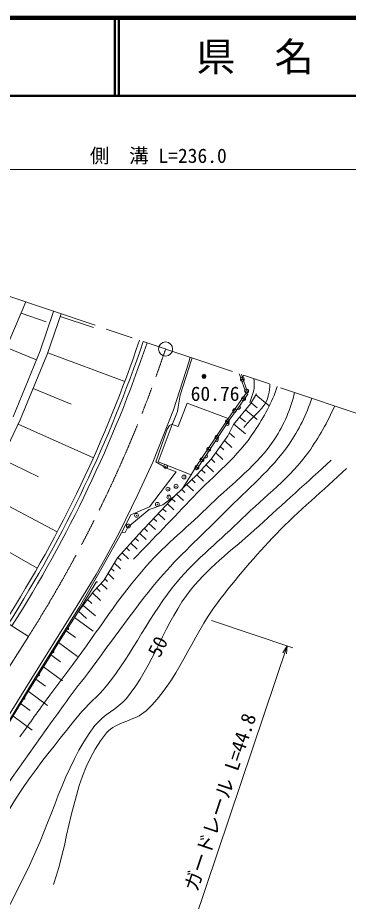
# Model space of a CAD drawing. Units: millimetres, scale not verified. Extents: x 40000 to 680000, y 20000 to 380000.
# Drawn here: x 285331 to 327544, y 267127 to 380000 of the extents above; entities that cross this region are included whole.
import ezdxf
from ezdxf.enums import TextEntityAlignment as Align

# ---------------------------------------------------------------- set-up
doc = ezdxf.new("R2010")
doc.units = ezdxf.units.MM
doc.header["$LTSCALE"] = 1000
doc.header["$PDMODE"] = 32
doc.header["$PDSIZE"] = 500
doc.linetypes.add('CHAIN', pattern=[18.5, 12, -1.5, 3.5, -1.5])
for name, color, linetype, lineweight in [('M-BGD', 7, 'Continuous', 13), ('M-BMK', 2, 'CHAIN', 13), ('M-BMK-SRVR', 3, 'Continuous', 13), ('M-STR-HTXT', 7, 'Continuous', 13), ('M-TTL', 2, 'Continuous', 140), ('M-TTL-LINE', 7, 'Continuous', 50), ('M-TTL-TXT', 7, 'Continuous', 13)]:
    doc.layers.add(name, color=color, linetype=linetype, lineweight=lineweight)
doc.styles.add('ＭＳ ゴシック', font='')
doc.styles.get('ＭＳ ゴシック').set_extended_font_data('MS Gothic')

msp = doc.modelspace()

# ---------------------------------------------------------------- linework, layer by layer
at = {"layer": 'M-BGD'}
for p, q in [((285760, 342270), (288972, 341169)), ((288195, 337456), (289920, 342489)), ((290868, 342171), (289131, 337104)), ((290758, 341850), (294993, 340411)), ((287713, 336280), (278394, 340099)), ((284738, 329022), (288195, 337456)), ((285652, 328616), (289131, 337104)), ((298996, 333507), (289163, 337196)), ((307168, 335993), (307346, 336624)), ((307587, 336543), (307488, 336182)), ((305215, 329904), (307168, 335993)), ((307488, 336182), (306091, 331767)), ((313603, 334517), (313718, 334227)), ((313718, 334227), (314454, 332071)), ((313952, 334314), (313913, 334413)), ((314691, 332152), (313952, 334314)), ((287300, 332637), (292159, 330636)), ((314491, 332053), (313314, 330360)), ((313519, 330216), (314697, 331912)), ((314454, 332071), (314691, 332152)), ((314697, 331912), (314491, 332053)), ((315040, 330662), (315841, 331961)), ((306950, 330755), (305801, 327766)), ((306091, 331767), (305806, 330269)), ((312200, 328790), (306950, 330755)), ((315132, 330811), (315908, 330171)), ((315752, 331816), (317457, 330412)), ((302572, 323202), (305215, 329904)), ((305725, 329709), (305082, 328129)), ((305806, 330269), (305725, 329709)), ((313314, 330360), (312144, 328710)), ((312350, 328569), (313519, 330216)), ((312869, 328026), (315040, 330662)), ((314406, 329892), (315912, 328652)), ((281679, 320346), (285652, 328616)), ((281679, 320346), (285652, 328616)), ((312144, 328710), (307940, 322398)), ((308149, 322259), (312350, 328569)), ((313662, 328989), (314411, 328372)), ((294993, 323784), (285400, 328093)), ((294993, 323784), (285400, 328093)), ((304416, 327451), (302985, 323273)), ((303276, 323264), (305041, 328038)), ((304723, 327915), (304416, 327451)), ((305082, 328129), (304723, 327915)), ((305801, 327766), (305041, 328038)), ((312167, 326606), (312869, 328026)), ((312918, 328085), (314414, 326854)), ((312167, 326606), (310015, 323589)), ((313031, 326367), (312336, 326950)), ((311173, 325213), (311635, 324777)), ((311728, 325992), (312658, 325113)), ((310619, 324435), (311536, 323568)), ((283268, 323654), (287994, 321350)), ((300679, 319099), (302572, 323202)), ((302985, 323273), (304319, 322449)), ((307483, 321607), (303276, 323264)), ((310015, 323589), (308256, 321644)), ((309390, 322898), (310340, 322000)), ((310044, 323629), (310500, 323198)), ((305576, 321967), (302153, 317514)), ((304319, 322449), (305576, 321967)), ((307483, 321607), (307940, 322398)), ((308149, 322259), (307940, 322398)), ((308802, 322247), (309251, 321823)), ((306359, 319876), (308256, 321644)), ((306359, 319876), (307483, 321607)), ((307555, 320991), (307984, 320586)), ((308209, 321600), (309059, 320796)), ((305346, 318877), (306359, 319876)), ((306256, 319775), (306690, 319365)), ((306902, 320382), (307766, 319565)), ((290386, 314336), (281086, 319240)), ((298289, 314192), (300679, 319099)), ((303623, 317026), (305346, 318877)), ((303859, 317779), (305346, 318877)), ((305029, 318536), (305445, 318142)), ((305626, 319153), (306483, 318343)), ((299401, 314918), (302121, 317198)), ((302153, 317514), (299773, 316489)), ((302121, 317198), (303859, 317779)), ((303858, 317278), (304274, 316885)), ((304443, 317907), (305276, 317120)), ((299773, 316489), (298572, 314217)), ((300844, 314052), (303623, 317026)), ((303272, 316650), (304104, 315863)), ((299047, 314240), (299401, 314918)), ((302096, 315392), (302930, 314603)), ((302684, 316021), (303101, 315627)), ((298572, 314217), (296248, 310037)), ((296447, 310823), (298289, 314192)), ((298087, 311012), (300844, 314052)), ((298572, 314217), (299047, 314240)), ((300918, 314131), (301754, 313341)), ((301507, 314762), (301925, 314367)), ((299779, 312878), (300600, 312102)), ((300348, 313505), (300763, 313113)), ((287839, 309687), (283231, 312308)), ((298664, 311648), (299468, 310888)), ((299222, 312263), (299628, 311879)), ((295339, 308884), (296447, 310823)), ((296326, 308091), (298087, 311012)), ((298114, 311041), (298522, 310656)), ((295509, 308738), (296248, 310037)), ((297271, 309658), (297654, 309295)), ((297675, 310329), (298469, 309578)), ((295339, 308884), (292905, 304904)), ((295509, 308738), (293243, 304744)), ((296462, 308316), (296819, 307978)), ((296866, 308987), (297608, 308286)), ((293041, 304088), (295342, 307911)), ((295061, 306753), (296326, 308091)), ((295421, 307134), (295878, 306702)), ((295976, 307721), (296760, 306981)), ((295061, 306753), (293041, 304088)), ((294888, 306524), (295910, 305559)), ((292905, 304904), (287119, 295652)), ((293694, 304899), (295258, 303593)), ((294247, 305679), (294801, 305155)), ((293243, 304744), (287423, 295468)), ((290889, 300717), (293041, 304088)), ((293116, 304187), (294103, 303263)), ((292588, 303379), (294967, 301638)), ((291515, 301698), (292715, 300813)), ((286660, 293946), (290889, 300717)), ((290547, 300170), (292967, 298388)), ((289581, 298624), (290796, 297729)), ((288616, 297077), (291055, 295280)), ((287119, 295652), (282258, 287778)), ((287423, 295468), (282626, 287588)), ((287642, 295518), (288867, 294616)), ((282466, 287151), (286660, 293946)), ((286668, 293959), (289128, 292147)), ((285700, 292391), (286931, 291484)), ((284732, 290823), (287197, 289008))]:
    msp.add_line(p, q, dxfattribs=at)
msp.add_lwpolyline([(278353, 316257), (276650, 316259), (279217, 322620), (278027, 323661), (276801, 324530), (276070, 326241), (276226, 332807), (275825, 334875), (276968, 337133), (279433, 342259), (280432, 340770), (281745, 340026), (283142, 339481), (284122, 338082), (284336, 338907), (286361, 343688)], dxfattribs=at)
for centre, radius in [((309119, 334201), 150), ((309119, 334201), 120), ((309119, 334201), 90), ((309119, 334201), 60), ((309119, 334201), 30), ((309119, 334201), 20), ((293619, 304904), 75), ((291758, 301940), 75), ((289892, 298979), 75), ((288038, 296010), 75), ((286188, 293039), 75)]:
    msp.add_circle(centre, radius, dxfattribs=at)
for centre, radius, start, end in [((143129, 391995), 166480, 327.62695, 341.36562), ((143129, 391995), 166980, 327.62695, 341.36571), ((143129, 391995), 167500, 327.62695, 341.3658), ((313935, 334358), 250, 289.35344, 351.86702), ((313509, 330202), 250, 234.6382, 55.17149), ((312074, 328154), 250, 236.34111, 56.34111), ((310688, 326074), 250, 236.34111, 56.34111), ((309303, 323993), 250, 236.34111, 56.34111), ((295406, 307872), 75, 328.95739, 148.95739)]:
    msp.add_arc(centre, radius, start, end, dxfattribs=at)
for points, knots in [([(314222, 327671), (315273, 329049), (317003, 330112), (317373, 331805), (317475, 332269), (317524, 332732), (317530, 333195)], [0, 0, 0, 0, 1, 1, 1, 2, 2, 2, 2]), ([(314986, 330848), (315168, 331543), (315529, 332213), (315533, 332931), (315535, 333251), (315519, 333568), (315488, 333883)], [0, 0, 0, 0, 1, 1, 1, 2, 2, 2, 2]), ([(285599, 288120), (286839, 289847), (288061, 291587), (289319, 293300), (290324, 294670), (291358, 296017), (292375, 297378), (295509, 301568), (298295, 306042), (301763, 309960), (304270, 312793), (307277, 315142), (309966, 317803), (312743, 320552), (316036, 322909), (318153, 326193), (319316, 327997), (320213, 330032), (320677, 332136)], [0, 0, 0, 0, 1, 1, 1, 2, 2, 2, 3, 3, 3, 4, 4, 4, 5, 5, 5, 6, 6, 6, 6]), ([(300109, 310815), (302659, 313472), (305228, 316109), (307757, 318785), (310379, 321560), (313487, 323963), (315559, 327168), (316706, 328941), (317862, 330856), (318441, 332889)], [0, 0, 0, 0, 1, 1, 1, 2, 2, 2, 3, 3, 3, 3]), ([(274061, 262028), (274319, 263293), (274407, 264605), (274836, 265823), (276056, 269282), (278003, 272452), (279882, 275602), (283299, 281331), (287283, 286706), (291169, 292127), (292159, 293508), (293206, 294847), (294232, 296201), (297436, 300432), (300407, 304856), (303890, 308860), (306379, 311721), (309257, 314220), (311892, 316947), (314619, 319769), (317763, 322266), (319972, 325509), (321202, 327316), (322198, 329312), (322890, 331391)], [0, 0, 0, 0, 1, 1, 1, 2, 2, 2, 3, 3, 3, 4, 4, 4, 5, 5, 5, 6, 6, 6, 7, 7, 7, 8, 8, 8, 8]), ([(270264, 245946), (272184, 249671), (274267, 253316), (276025, 257120), (277762, 260875), (279534, 264644), (280746, 268600), (281315, 270457), (281174, 272515), (281928, 274305), (284519, 280451), (288949, 285686), (293120, 290890), (294199, 292237), (295596, 293306), (296677, 294651), (300027, 298821), (302252, 303830), (305687, 307931), (308167, 310892), (311238, 313301), (313984, 316016), (316843, 318843), (320185, 321271), (322499, 324559), (323782, 326382), (324912, 328350), (325802, 330411)], [0, 0, 0, 0, 1, 1, 1, 2, 2, 2, 3, 3, 3, 4, 4, 4, 5, 5, 5, 6, 6, 6, 7, 7, 7, 8, 8, 8, 9, 9, 9, 9]), ([(271893, 243039), (276813, 252463), (281939, 261781), (286652, 271310), (289632, 277335), (291140, 284215), (295196, 289575), (296263, 290985), (298076, 291688), (299210, 293045), (302680, 297193), (304092, 302789), (307484, 307002), (309955, 310071), (313236, 312390), (316134, 315060), (319198, 317883), (322294, 320672), (325374, 323478)], [0, 0, 0, 0, 1, 1, 1, 2, 2, 2, 3, 3, 3, 4, 4, 4, 5, 5, 5, 6, 6, 6, 6]), ([(289892, 269256), (292154, 275716), (292279, 283393), (296679, 288634), (297916, 290108), (300305, 290147), (301715, 291457), (305756, 295214), (307518, 300861), (310838, 305267), (313162, 308350), (315697, 311280), (318368, 314067), (321190, 317012), (324336, 319629), (327320, 322410)], [0, 0, 0, 0, 1, 1, 1, 2, 2, 2, 3, 3, 3, 4, 4, 4, 5, 5, 5, 5])]:
    msp.add_open_spline(points, degree=3, knots=knots, dxfattribs=at)
for p in [(309119, 334201), (314017, 333808), (314549, 332319), (314169, 331335), (313009, 329789), (312100, 328411), (310754, 326419), (309711, 324860), (304212, 322666), (308219, 322575), (308857, 323550), (306557, 321324), (304506, 319771), (305550, 320148), (304625, 318761), (303156, 317833), (300502, 316434), (299475, 315067)]:
    msp.add_point(p, dxfattribs=at)
at = {"layer": 'M-BMK'}
for p, q in [((248769, 356342), (333512, 327816)), ((273169, 279616), (286707, 300971))]:
    msp.add_line(p, q, dxfattribs=at)
msp.add_arc((143129, 391994), 170000, 327.62689, 341.36639, dxfattribs=at)
at = {"layer": 'M-BMK-SRVR'}
msp.add_circle((304217, 337677), 900, dxfattribs=at)
at = {"layer": 'M-STR-HTXT'}
for p, q in [((177090, 360599), (429483, 360599)), ((286707, 300971), (267704, 313018)), ((310079, 303012), (320447, 299522)), ((319748, 299757), (305924, 258691)), ((319748, 299757), (319192, 298889)), ((319748, 299757), (319666, 298730))]:
    msp.add_line(p, q, dxfattribs=at)
at = {"layer": 'M-TTL'}
msp.add_line((680000, 380000), (40000, 380000), dxfattribs=at)
at = {"layer": 'M-TTL-LINE'}
for p, q in [((297750, 380000), (297750, 370000)), ((298250, 380000), (298250, 370000)), ((40000, 370000), (680000, 370000))]:
    msp.add_line(p, q, dxfattribs=at)

# ---------------------------------------------------------------- texts
at = {"layer": 'M-BGD', "style": 'ＭＳ ゴシック'}
msp.add_text('60.76', height=1833, dxfattribs=at).set_placement((310532, 331968), align=Align.MIDDLE_CENTER)
msp.add_text('50', height=1833, rotation=63.527, dxfattribs=at).set_placement((303208, 299662), align=Align.MIDDLE_CENTER)
at = {"layer": 'M-STR-HTXT', "style": 'ＭＳ ゴシック'}
msp.add_text('側\u3000溝 L=236.0', height=1833, dxfattribs=at).set_placement((303286, 360899), align=Align.BOTTOM_CENTER)
msp.add_text('ガードレール L=44.8', height=1833, rotation=71.396, dxfattribs=at).set_placement((312552, 279320), align=Align.BOTTOM_CENTER)
at = {"layer": 'M-TTL-TXT', "style": 'ＭＳ ゴシック'}
msp.add_text('県\u3000名', height=3666, dxfattribs=at).set_placement((315625, 375000), align=Align.MIDDLE_CENTER)

doc.saveas('drawing.dxf')
